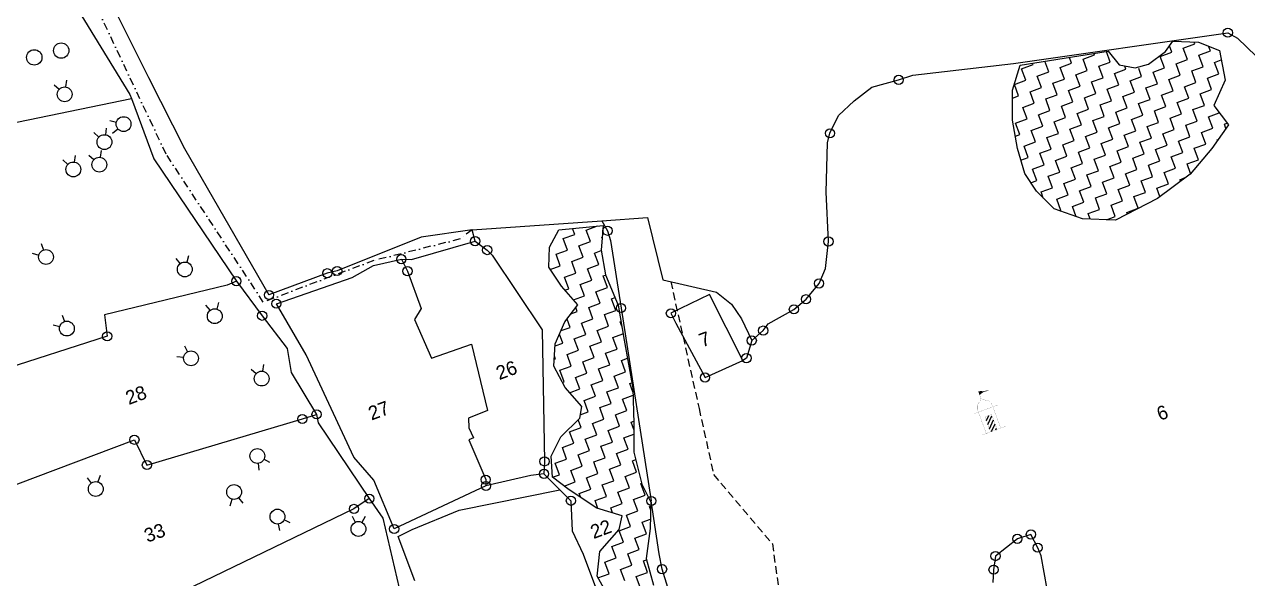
# Model space of a CAD drawing. Header units: metres. Extents: x 296202 to 299888, y 1973503 to 1977626.
# Drawn here: x 297191 to 298001, y 1974770 to 1975137 of the extents above; entities that cross this region are included whole.
import ezdxf

# ---------------------------------------------------------------- set-up
doc = ezdxf.new("R2010")
doc.units = ezdxf.units.M
doc.linetypes.add('DASHDOT', pattern=[1, 0.5, -0.25, 0, -0.25])
doc.linetypes.add('DASHED', pattern=[0.75, 0.5, -0.25])
for name, color, linetype in [('LINE_FOOTPATH', 1, 'DASHED'), ('POLY_HATCH', 12, 'Continuous'), ('POLY_PARCEL', 6, 'Continuous'), ('POLY_WATER', 4, 'Continuous'), ('TEXT_PARCEL', 7, 'Continuous'), ('V_BOUND_LINE', 7, 'Continuous'), ('V_BOUND_STREAM_LINE', 7, 'DASHDOT')]:
    doc.layers.add(name, color=color, linetype=linetype)
doc.styles.add('TEXT_MAP', font='')
doc.styles.get('TEXT_MAP').set_extended_font_data('Kruti Dev 050')

msp = doc.modelspace()

# ---------------------------------------------------------------- hatches: boundary and pattern name
at = {"linetype": 'Continuous'}
msp.add_hatch(color=256, dxfattribs=at).paths.add_polyline_path([(297825.32, 1974892.75), (297826.6, 1974893.48), (297828.17, 1974893.89), (297830.04, 1974894.67), (297825.98, 1974893.77), (297824.51, 1974894), (297822.91, 1974893.66), (297823.69, 1974891.44), (297823.95, 1974891.55)])
h = msp.add_hatch(dxfattribs=at)
h.set_pattern_fill('ANSI31', color=256, scale=16.515581, angle=20.31285, style=0)
h.set_pattern_definition([(65.31285, (297586.3214, 1974284.0398), (-1.875761, 0.862244), [])])
h.paths.add_polyline_path([(297827.27, 1974876.98), (297830.97, 1974866.98), (297835.3, 1974868.58), (297831.6, 1974878.58)])

# ---------------------------------------------------------------- linework, layer by layer
for points in [[(297218.6, 1975099.8), (297218.05, 1975095.34)], [(297210.48, 1975096.79), (297213.8, 1975093.77)], [(297247.42, 1975073.17), (297251.76, 1975072)], [(297236.9, 1975065.14), (297240.22, 1975062.11)], [(297245.02, 1975068.14), (297244.46, 1975063.68)], [(297249.26, 1975064.71), (297252.72, 1975067.58)], [(297224.42, 1975050.03), (297223.87, 1975045.57)], [(297233.49, 1975050.24), (297236.81, 1975047.21)], [(297241.61, 1975053.25), (297241.05, 1975048.78)], [(297216.3, 1975047.03), (297219.63, 1975044)], [(297201.95, 1974991.58), (297203.45, 1974987.34)], [(297196.03, 1974985.27), (297200.36, 1974984.05)], [(297299.51, 1974983.6), (297298.36, 1974979.25)], [(297291.06, 1974981.71), (297293.94, 1974978.27)], [(297319.36, 1974952.66), (297318.21, 1974948.31)], [(297215.8, 1974944.26), (297217.3, 1974940.02)], [(297310.91, 1974950.77), (297313.8, 1974947.33)], [(297209.88, 1974937.94), (297214.2, 1974936.72)], [(297296.88, 1974924.01), (297298.96, 1974920.02)], [(297291.9, 1974916.93), (297296.35, 1974916.32)], [(297349.16, 1974911.58), (297348.61, 1974907.12)], [(297341.04, 1974908.58), (297344.37, 1974905.55)], [(297346.47, 1974841.72), (297345.83, 1974846.17)], [(297353.51, 1974846.75), (297349.51, 1974848.8)], [(297240.92, 1974838.13), (297239.57, 1974833.84)], [(297232.39, 1974836.62), (297235.12, 1974833.05)], [(297327.25, 1974818.07), (297328.44, 1974822.4)], [(297335.72, 1974819.87), (297332.87, 1974823.35)], [(297359.96, 1974801.58), (297359.26, 1974806.02)], [(297366.94, 1974806.71), (297362.91, 1974808.7)], [(297407.9, 1974811.1), (297409.94, 1974807.09)], [(297416.56, 1974811.03), (297414.46, 1974807.05)]]:
    msp.add_lwpolyline(points)
at = {"linetype": 'Continuous', "const_width": 0.0826}
for points in [[(297824.54, 1974889.01), (297822.91, 1974893.66), (297824.51, 1974894), (297825.98, 1974893.77), (297830.04, 1974894.67), (297828.17, 1974893.89), (297826.6, 1974893.48), (297825.32, 1974892.75), (297823.95, 1974891.55), (297823.69, 1974891.44)], [(297822.95, 1974880.03), (297822.29, 1974881.81), (297822.29, 1974884.39), (297823.2, 1974886.36), (297824.21, 1974887.6), (297824.54, 1974889.01), (297825.76, 1974888.52), (297827.98, 1974887.88), (297829.19, 1974887.63), (297830.45, 1974886.81), (297831.59, 1974885.59), (297832.51, 1974883.57)], [(297820.29, 1974879.05), (297835.47, 1974884.67)], [(297828.17, 1974865.94), (297822.95, 1974880.03)], [(297830.97, 1974866.98), (297827.27, 1974876.98), (297831.6, 1974878.58), (297835.3, 1974868.58)], [(297837.72, 1974869.48), (297832.51, 1974883.57)], [(297825.51, 1974864.96), (297840.84, 1974870.63)]]:
    msp.add_lwpolyline(points, dxfattribs=at)
for centre, radius in [((297988.22, 1975131.25), 3.04), ((297215.19, 1975119.39), 5.09), ((297197.35, 1975114.87), 5.09), ((297770.06, 1975099.99), 3.04), ((297217.44, 1975090.46), 4.91), ((297256.5, 1975070.72), 4.91), ((297724.58, 1975064.66), 3.04), ((297243.86, 1975058.81), 4.91), ((297240.45, 1975043.91), 4.91), ((297223.26, 1975040.69), 4.91), ((297577.14, 1975000.11), 3.04), ((297489.45, 1974993.2), 3.04), ((297723.57, 1974993.03), 3.04), ((297205.09, 1974982.71), 4.91), ((297440.57, 1974981.29), 3.04), ((297497.47, 1974987.32), 3.04), ((297297.1, 1974974.5), 4.91), ((297398.07, 1974973.48), 3.04), ((297444.66, 1974973.38), 3.04), ((297331.27, 1974966.77), 3.04), ((297391.48, 1974971.99), 3.04), ((297717.35, 1974965.23), 3.04), ((297352.86, 1974957.59), 3.04), ((297357.75, 1974951.82), 3.04), ((297586.14, 1974948.93), 3.04), ((297700.68, 1974948.06), 3.04), ((297708.7, 1974954.78), 3.04), ((297316.95, 1974943.56), 4.91), ((297348.32, 1974943.85), 3.04), ((297619.19, 1974945.48), 3.04), ((297218.93, 1974935.39), 4.91), ((297680.35, 1974934.03), 3.04), ((297245.68, 1974930.25), 3.04), ((297672.76, 1974927.47), 3.04), ((297301.22, 1974915.66), 4.91), ((297669.23, 1974915.8), 3.04), ((297348, 1974902.25), 4.91), ((297641.82, 1974902.97), 3.04), ((297374.98, 1974875.51), 3.04), ((297384.39, 1974878.54), 3.04), ((297263.7, 1974861.74), 3.04), ((297345.13, 1974851.03), 4.91), ((297271.98, 1974845.02), 3.04), ((297535.44, 1974847.4), 3.04), ((297496.48, 1974835.35), 3.04), ((297535.04, 1974839.2), 3.04), ((297238.11, 1974829.15), 4.91), ((297329.75, 1974827.14), 4.91), ((297496.62, 1974831.15), 3.04), ((297419.31, 1974822.78), 3.04), ((297552.92, 1974821.37), 3.04), ((297606.19, 1974821.25), 3.04), ((297358.5, 1974810.88), 4.91), ((297409.18, 1974815.97), 3.04), ((297412.17, 1974802.71), 4.91), ((297435.79, 1974802.69), 3.04), ((297848.77, 1974796.17), 3.04), ((297857.71, 1974799.06), 3.04), ((297862.2, 1974790.3), 3.04), ((297834.23, 1974784.74), 3.04), ((297613.34, 1974776.07), 3.04), ((297832.98, 1974775.73), 3.04)]:
    msp.add_circle(centre, radius)
at = {"layer": 'LINE_FOOTPATH', "ltscale": 10}
for p, q in [((297619.06, 1974966.47), (297637.8, 1974882.53)), ((297637.8, 1974882.53), (297647.5, 1974838.68)), ((297647.5, 1974838.68), (297686.4, 1974792.9)), ((297686.4, 1974792.9), (297692.49, 1974749.2))]:
    msp.add_line(p, q, dxfattribs=at)
at = {"layer": 'POLY_HATCH'}
for p, q in [((297946.91, 1975118.78), (297951.73, 1975125.73)), ((297951.73, 1975125.73), (297968.8, 1975124.91)), ((297968.8, 1975124.91), (297982.65, 1975119.45)), ((297850.68, 1975109.75), (297908.88, 1975118.98)), ((297908.88, 1975118.98), (297916.2, 1975109.87)), ((297935.7, 1975110.44), (297946.91, 1975118.78)), ((297982.65, 1975119.45), (297986.43, 1975099.91)), ((297845.44, 1975093.28), (297850.68, 1975109.75)), ((297916.2, 1975109.87), (297926.79, 1975107.88)), ((297926.79, 1975107.88), (297935.7, 1975110.44)), ((297986.43, 1975099.91), (297978.86, 1975083.08)), ((297845.43, 1975073.33), (297845.44, 1975093.28)), ((297978.86, 1975083.08), (297988.57, 1975070.17)), ((297848.89, 1975054.67), (297845.43, 1975073.33)), ((297988.57, 1975070.17), (297977.59, 1975054.53)), ((297853.6, 1975037.94), (297848.89, 1975054.67)), ((297977.59, 1975054.53), (297963.15, 1975037.61)), ((297861.37, 1975026.29), (297853.6, 1975037.94)), ((297963.15, 1975037.61), (297941.52, 1975021.48)), ((297873.08, 1975014.62), (297861.37, 1975026.29)), ((297941.52, 1975021.48), (297913.84, 1975007.05)), ((297891.8, 1975008), (297873.08, 1975014.62)), ((297913.84, 1975007.05), (297891.8, 1975008)), ((297538.68, 1974989.15), (297545.02, 1975000.81)), ((297545.02, 1975000.81), (297574.33, 1975003.68)), ((297574.33, 1975003.68), (297572.97, 1974987.2)), ((297538.24, 1974975.94), (297538.68, 1974989.15)), ((297572.97, 1974987.2), (297575.79, 1974970.94)), ((297546.63, 1974963.34), (297538.24, 1974975.94)), ((297575.79, 1974970.94), (297584.27, 1974950.91)), ((297557.54, 1974951.14), (297546.63, 1974963.34)), ((297548.98, 1974939.71), (297557.54, 1974951.14)), ((297584.27, 1974950.91), (297588.12, 1974927.57)), ((297542.57, 1974925.36), (297548.98, 1974939.71)), ((297588.12, 1974927.57), (297593.97, 1974895.93)), ((297541.71, 1974910.4), (297542.57, 1974925.36)), ((297549.05, 1974896.34), (297541.71, 1974910.4)), ((297560.13, 1974883.67), (297549.05, 1974896.34)), ((297593.97, 1974895.93), (297594.65, 1974872.48)), ((297558.73, 1974875.96), (297560.13, 1974883.67)), ((297546.24, 1974863.62), (297558.73, 1974875.96)), ((297594.65, 1974872.48), (297594.71, 1974853.6)), ((297539.78, 1974850.84), (297546.24, 1974863.62)), ((297540.62, 1974837.04), (297539.78, 1974850.84)), ((297594.71, 1974853.6), (297599.91, 1974832.36)), ((297551.73, 1974828.64), (297540.62, 1974837.04)), ((297599.91, 1974832.36), (297605.91, 1974820.47)), ((297570.07, 1974816.53), (297551.73, 1974828.64)), ((297586.92, 1974811.31), (297570.07, 1974816.53)), ((297605.91, 1974820.47), (297605.45, 1974803)), ((297584.92, 1974802.32), (297586.92, 1974811.31)), ((297572.19, 1974787.76), (297584.92, 1974802.32)), ((297605.45, 1974803), (297602.7, 1974783.08)), ((297570.27, 1974771.34), (297572.19, 1974787.76)), ((297602.7, 1974783.08), (297607.62, 1974765.46)), ((297577.9, 1974757.92), (297570.27, 1974771.34))]:
    msp.add_line(p, q, dxfattribs=at)
at = {"layer": 'POLY_HATCH', "linetype": 'Continuous'}
for p, q in [((297951.05, 1975118.28), (297949.49, 1975122.5)), ((297958.64, 1975121.09), (297966.24, 1975123.9)), ((297966.24, 1975123.9), (297965.81, 1975125.05)), ((297976.64, 1975119.12), (297975.47, 1975122.28)), ((297884.7, 1975110.98), (297883.24, 1975114.92)), ((297892.29, 1975113.79), (297899.88, 1975116.6)), ((297895.1, 1975106.2), (297892.29, 1975113.79)), ((297899.88, 1975116.6), (297899.55, 1975117.5)), ((297910.28, 1975111.82), (297907.7, 1975118.79)), ((297943.46, 1975115.47), (297951.05, 1975118.28)), ((297946.27, 1975107.88), (297943.46, 1975115.47)), ((297953.86, 1975110.69), (297961.45, 1975113.5)), ((297961.45, 1975113.5), (297958.64, 1975121.09)), ((297969.05, 1975116.31), (297976.64, 1975119.12)), ((297971.86, 1975108.71), (297969.05, 1975116.31)), ((297979.45, 1975111.52), (297983.86, 1975113.16)), ((297851.52, 1975107.33), (297859.11, 1975110.14)), ((297854.33, 1975099.74), (297851.52, 1975107.33)), ((297859.11, 1975110.14), (297858.78, 1975111.04)), ((297861.92, 1975102.55), (297869.51, 1975105.36)), ((297869.51, 1975105.36), (297866.93, 1975112.33)), ((297877.1, 1975108.17), (297884.7, 1975110.98)), ((297879.91, 1975100.58), (297877.1, 1975108.17)), ((297887.51, 1975103.39), (297895.1, 1975106.2)), ((297902.69, 1975109.01), (297910.28, 1975111.82)), ((297905.5, 1975101.42), (297902.69, 1975109.01)), ((297913.09, 1975104.23), (297920.68, 1975107.04)), ((297920.68, 1975107.04), (297919.89, 1975109.18)), ((297931.09, 1975102.25), (297929.17, 1975107.44)), ((297938.68, 1975105.07), (297946.27, 1975107.88)), ((297941.49, 1975097.47), (297938.68, 1975105.07)), ((297956.67, 1975103.09), (297953.86, 1975110.69)), ((297964.26, 1975105.9), (297971.86, 1975108.71)), ((297967.07, 1975098.31), (297964.26, 1975105.9)), ((297982.26, 1975103.93), (297979.45, 1975111.52)), ((297846.74, 1975096.93), (297854.33, 1975099.74)), ((297849.55, 1975089.34), (297846.74, 1975096.93)), ((297864.73, 1975094.96), (297861.92, 1975102.55)), ((297872.32, 1975097.77), (297879.91, 1975100.58)), ((297875.13, 1975090.17), (297872.32, 1975097.77)), ((297890.32, 1975095.8), (297887.51, 1975103.39)), ((297897.91, 1975098.61), (297905.5, 1975101.42)), ((297900.72, 1975091.01), (297897.91, 1975098.61)), ((297915.9, 1975096.63), (297913.09, 1975104.23)), ((297923.49, 1975099.44), (297931.09, 1975102.25)), ((297926.3, 1975091.85), (297923.49, 1975099.44)), ((297933.9, 1975094.66), (297941.49, 1975097.47)), ((297949.08, 1975100.28), (297956.67, 1975103.09)), ((297951.89, 1975092.69), (297949.08, 1975100.28)), ((297959.48, 1975095.5), (297967.07, 1975098.31)), ((297974.67, 1975101.12), (297982.26, 1975103.93)), ((297977.48, 1975093.53), (297974.67, 1975101.12)), ((297845.44, 1975087.82), (297849.55, 1975089.34)), ((297857.14, 1975092.15), (297864.73, 1975094.96)), ((297859.95, 1975084.55), (297857.14, 1975092.15)), ((297867.54, 1975087.36), (297875.13, 1975090.17)), ((297882.72, 1975092.99), (297890.32, 1975095.8)), ((297885.53, 1975085.39), (297882.72, 1975092.99)), ((297893.13, 1975088.2), (297900.72, 1975091.01)), ((297908.31, 1975093.82), (297915.9, 1975096.63)), ((297911.12, 1975086.23), (297908.31, 1975093.82)), ((297918.71, 1975089.04), (297926.3, 1975091.85)), ((297921.52, 1975081.45), (297918.71, 1975089.04)), ((297936.71, 1975087.07), (297933.9, 1975094.66)), ((297944.3, 1975089.88), (297951.89, 1975092.69)), ((297947.11, 1975082.29), (297944.3, 1975089.88)), ((297962.29, 1975087.91), (297959.48, 1975095.5)), ((297969.88, 1975090.72), (297977.48, 1975093.53)), ((297972.69, 1975083.13), (297969.88, 1975090.72)), ((297852.36, 1975081.74), (297859.95, 1975084.55)), ((297855.17, 1975074.15), (297852.36, 1975081.74)), ((297870.35, 1975079.77), (297867.54, 1975087.36)), ((297877.94, 1975082.58), (297885.53, 1975085.39)), ((297880.75, 1975074.99), (297877.94, 1975082.58)), ((297895.94, 1975080.61), (297893.13, 1975088.2)), ((297903.53, 1975083.42), (297911.12, 1975086.23)), ((297906.34, 1975075.83), (297903.53, 1975083.42)), ((297913.93, 1975078.64), (297921.52, 1975081.45)), ((297929.11, 1975084.26), (297936.71, 1975087.07)), ((297931.92, 1975076.67), (297929.11, 1975084.26)), ((297939.52, 1975079.48), (297947.11, 1975082.29)), ((297954.7, 1975085.1), (297962.29, 1975087.91)), ((297957.51, 1975077.51), (297954.7, 1975085.1)), ((297965.1, 1975080.32), (297972.69, 1975083.13)), ((297847.58, 1975071.34), (297855.17, 1975074.15)), ((297862.76, 1975076.96), (297870.35, 1975079.77)), ((297865.57, 1975069.37), (297862.76, 1975076.96)), ((297873.16, 1975072.18), (297880.75, 1975074.99)), ((297888.34, 1975077.8), (297895.94, 1975080.61)), ((297891.16, 1975070.21), (297888.34, 1975077.8)), ((297898.75, 1975073.02), (297906.34, 1975075.83)), ((297901.56, 1975065.43), (297898.75, 1975073.02)), ((297916.74, 1975071.05), (297913.93, 1975078.64)), ((297924.33, 1975073.86), (297931.92, 1975076.67)), ((297927.14, 1975066.27), (297924.33, 1975073.86)), ((297942.33, 1975071.89), (297939.52, 1975079.48)), ((297949.92, 1975074.7), (297957.51, 1975077.51)), ((297952.73, 1975067.11), (297949.92, 1975074.7)), ((297960.32, 1975069.92), (297967.91, 1975072.73)), ((297967.91, 1975072.73), (297965.1, 1975080.32)), ((297975.5, 1975075.54), (297982.56, 1975078.15)), ((297978.31, 1975067.94), (297975.5, 1975075.54)), ((297850.39, 1975063.75), (297847.58, 1975071.34)), ((297857.98, 1975066.56), (297865.57, 1975069.37)), ((297860.79, 1975058.97), (297857.98, 1975066.56)), ((297868.38, 1975061.78), (297875.97, 1975064.59)), ((297875.97, 1975064.59), (297873.16, 1975072.18)), ((297883.56, 1975067.4), (297891.16, 1975070.21)), ((297886.37, 1975059.81), (297883.56, 1975067.4)), ((297893.97, 1975062.62), (297901.56, 1975065.43)), ((297909.15, 1975068.24), (297916.74, 1975071.05)), ((297911.96, 1975060.65), (297909.15, 1975068.24)), ((297919.55, 1975063.46), (297927.14, 1975066.27)), ((297934.74, 1975069.08), (297942.33, 1975071.89)), ((297937.55, 1975061.49), (297934.74, 1975069.08)), ((297945.14, 1975064.3), (297952.73, 1975067.11)), ((297963.13, 1975062.32), (297960.32, 1975069.92)), ((297970.72, 1975065.13), (297978.31, 1975067.94)), ((297973.53, 1975057.54), (297970.72, 1975065.13)), ((297985.91, 1975070.75), (297987.64, 1975071.4)), ((297986.97, 1975067.89), (297985.91, 1975070.75)), ((297847.41, 1975062.65), (297850.39, 1975063.75)), ((297853.2, 1975056.16), (297860.79, 1975058.97)), ((297871.19, 1975054.19), (297868.38, 1975061.78)), ((297878.78, 1975057), (297886.37, 1975059.81)), ((297881.59, 1975049.41), (297878.78, 1975057)), ((297896.78, 1975055.03), (297893.97, 1975062.62)), ((297904.37, 1975057.84), (297911.96, 1975060.65)), ((297907.18, 1975050.24), (297904.37, 1975057.84)), ((297922.36, 1975055.86), (297919.55, 1975063.46)), ((297929.95, 1975058.67), (297937.55, 1975061.49)), ((297932.76, 1975051.08), (297929.95, 1975058.67)), ((297940.36, 1975053.89), (297947.95, 1975056.7)), ((297947.95, 1975056.7), (297945.14, 1975064.3)), ((297955.54, 1975059.51), (297963.13, 1975062.32)), ((297958.35, 1975051.92), (297955.54, 1975059.51)), ((297965.94, 1975054.73), (297973.53, 1975057.54)), ((297981.13, 1975060.35), (297981.87, 1975060.63)), ((297981.32, 1975059.84), (297981.13, 1975060.35)), ((297851.12, 1975046.76), (297856.01, 1975048.57)), ((297856.01, 1975048.57), (297853.2, 1975056.16)), ((297863.6, 1975051.38), (297871.19, 1975054.19)), ((297866.41, 1975043.78), (297863.6, 1975051.38)), ((297874, 1975046.6), (297881.59, 1975049.41)), ((297889.18, 1975052.22), (297896.78, 1975055.03)), ((297891.99, 1975044.62), (297889.18, 1975052.22)), ((297899.59, 1975047.43), (297907.18, 1975050.24)), ((297914.77, 1975053.05), (297922.36, 1975055.86)), ((297917.58, 1975045.46), (297914.77, 1975053.05)), ((297925.17, 1975048.27), (297932.76, 1975051.08)), ((297943.17, 1975046.3), (297940.36, 1975053.89)), ((297950.76, 1975049.11), (297958.35, 1975051.92)), ((297953.57, 1975041.52), (297950.76, 1975049.11)), ((297968.75, 1975047.14), (297965.94, 1975054.73)), ((297858.82, 1975040.97), (297866.41, 1975043.78)), ((297861.63, 1975033.38), (297858.82, 1975040.97)), ((297876.81, 1975039), (297874, 1975046.6)), ((297884.4, 1975041.81), (297891.99, 1975044.62)), ((297887.21, 1975034.22), (297884.4, 1975041.81)), ((297902.4, 1975039.84), (297899.59, 1975047.43)), ((297909.99, 1975042.65), (297917.58, 1975045.46)), ((297912.8, 1975035.06), (297909.99, 1975042.65)), ((297920.39, 1975037.87), (297927.98, 1975040.68)), ((297927.98, 1975040.68), (297925.17, 1975048.27)), ((297935.57, 1975043.49), (297943.17, 1975046.3)), ((297938.38, 1975035.9), (297935.57, 1975043.49)), ((297945.98, 1975038.71), (297953.57, 1975041.52)), ((297961.16, 1975044.33), (297968.75, 1975047.14)), ((297963.5, 1975038.02), (297961.16, 1975044.33)), ((297857.63, 1975031.9), (297861.63, 1975033.38)), ((297869.22, 1975036.19), (297876.81, 1975039)), ((297872.03, 1975028.6), (297869.22, 1975036.19)), ((297879.62, 1975031.41), (297887.21, 1975034.22)), ((297894.8, 1975037.03), (297902.4, 1975039.84)), ((297897.61, 1975029.44), (297894.8, 1975037.03)), ((297905.21, 1975032.25), (297912.8, 1975035.06)), ((297908.02, 1975024.66), (297905.21, 1975032.25)), ((297923.2, 1975030.28), (297920.39, 1975037.87)), ((297930.79, 1975033.09), (297938.38, 1975035.9)), ((297933.6, 1975025.5), (297930.79, 1975033.09)), ((297948.79, 1975031.12), (297945.98, 1975038.71)), ((297956.38, 1975033.93), (297960.02, 1975035.27)), ((297956.77, 1975032.86), (297956.38, 1975033.93)), ((297864.44, 1975025.79), (297872.03, 1975028.6)), ((297865.94, 1975021.74), (297864.44, 1975025.79)), ((297882.43, 1975023.82), (297879.62, 1975031.41)), ((297890.02, 1975026.63), (297897.61, 1975029.44)), ((297892.83, 1975019.04), (297890.02, 1975026.63)), ((297900.42, 1975021.85), (297908.02, 1975024.66)), ((297915.61, 1975027.47), (297923.2, 1975030.28)), ((297918.42, 1975019.88), (297915.61, 1975027.47)), ((297926.01, 1975022.69), (297933.6, 1975025.5)), ((297941.19, 1975028.31), (297948.79, 1975031.12)), ((297943.25, 1975022.77), (297941.19, 1975028.31)), ((297874.84, 1975021.01), (297882.43, 1975023.82)), ((297877.65, 1975013.42), (297874.84, 1975021.01)), ((297885.24, 1975016.23), (297892.83, 1975019.04)), ((297887.76, 1975009.43), (297885.24, 1975016.23)), ((297903.24, 1975014.26), (297900.42, 1975021.85)), ((297910.83, 1975017.07), (297918.42, 1975019.88)), ((297913.64, 1975009.47), (297910.83, 1975017.07)), ((297928.82, 1975015.1), (297926.01, 1975022.69)), ((297877.08, 1975013.21), (297877.65, 1975013.42)), ((297895.64, 1975011.45), (297903.24, 1975014.26)), ((297897, 1975007.78), (297895.64, 1975011.45)), ((297907.79, 1975007.31), (297913.64, 1975009.47)), ((297921.23, 1975012.28), (297928.82, 1975015.1)), ((297921.66, 1975011.12), (297921.23, 1975012.28)), ((297555.44, 1974997.73), (297553.97, 1975001.69)), ((297563.03, 1975000.54), (297570.49, 1975003.3)), ((297565.84, 1974992.95), (297563.03, 1975000.54)), ((297547.84, 1974994.92), (297555.44, 1974997.73)), ((297550.65, 1974987.33), (297547.84, 1974994.92)), ((297558.25, 1974990.14), (297565.84, 1974992.95)), ((297573.43, 1974995.76), (297573.69, 1974995.85)), ((297573.63, 1974995.21), (297573.43, 1974995.76)), ((297543.06, 1974984.52), (297550.65, 1974987.33)), ((297545.87, 1974976.93), (297543.06, 1974984.52)), ((297561.06, 1974982.55), (297558.25, 1974990.14)), ((297568.65, 1974985.36), (297573.01, 1974986.97)), ((297571.46, 1974977.76), (297568.65, 1974985.36)), ((297539.22, 1974974.46), (297545.87, 1974976.93)), ((297553.46, 1974979.74), (297561.06, 1974982.55)), ((297556.27, 1974972.14), (297553.46, 1974979.74)), ((297563.87, 1974974.95), (297571.46, 1974977.76)), ((297548.68, 1974969.33), (297556.27, 1974972.14)), ((297551.49, 1974961.74), (297548.68, 1974969.33)), ((297559.08, 1974964.55), (297566.68, 1974967.36)), ((297566.68, 1974967.36), (297563.87, 1974974.95)), ((297574.27, 1974970.17), (297575.87, 1974970.76)), ((297577.08, 1974962.58), (297574.27, 1974970.17)), ((297548.91, 1974960.79), (297551.49, 1974961.74)), ((297561.89, 1974956.96), (297559.08, 1974964.55)), ((297569.49, 1974959.77), (297577.08, 1974962.58)), ((297572.3, 1974952.18), (297569.49, 1974959.77)), ((297554.71, 1974954.3), (297561.89, 1974956.96)), ((297564.7, 1974949.37), (297572.3, 1974952.18)), ((297579.89, 1974954.99), (297582.19, 1974955.84)), ((297582.7, 1974947.4), (297579.89, 1974954.99)), ((297552.96, 1974945.02), (297557.11, 1974946.56)), ((297557.11, 1974946.56), (297556.12, 1974949.24)), ((297567.52, 1974941.78), (297564.7, 1974949.37)), ((297575.11, 1974944.59), (297582.7, 1974947.4)), ((297577.92, 1974937), (297575.11, 1974944.59)), ((297546.42, 1974933.97), (297552.33, 1974936.16)), ((297552.33, 1974936.16), (297550.34, 1974941.53)), ((297559.92, 1974938.97), (297567.52, 1974941.78)), ((297562.73, 1974931.37), (297559.92, 1974938.97)), ((297570.33, 1974934.18), (297577.92, 1974937)), ((297585.51, 1974939.81), (297586.07, 1974940.01)), ((297586.58, 1974936.92), (297585.51, 1974939.81)), ((297547.55, 1974925.75), (297545.37, 1974931.63)), ((297555.14, 1974928.56), (297562.73, 1974931.37)), ((297557.95, 1974920.97), (297555.14, 1974928.56)), ((297573.14, 1974926.59), (297570.33, 1974934.18)), ((297580.73, 1974929.4), (297587.41, 1974931.88)), ((297583.54, 1974921.81), (297580.73, 1974929.4)), ((297542.49, 1974923.88), (297547.55, 1974925.75)), ((297550.36, 1974918.16), (297557.95, 1974920.97)), ((297565.54, 1974923.78), (297573.14, 1974926.59)), ((297568.35, 1974916.19), (297565.54, 1974923.78)), ((297575.95, 1974919), (297583.54, 1974921.81)), ((297578.76, 1974911.41), (297575.95, 1974919)), ((297541.98, 1974915.06), (297542.77, 1974915.35)), ((297542.77, 1974915.35), (297542.1, 1974917.15)), ((297545.58, 1974907.76), (297553.17, 1974910.57)), ((297553.17, 1974910.57), (297550.36, 1974918.16)), ((297560.76, 1974913.38), (297568.35, 1974916.19)), ((297563.57, 1974905.79), (297560.76, 1974913.38)), ((297571.16, 1974908.6), (297578.76, 1974911.41)), ((297586.35, 1974914.22), (297590.31, 1974915.69)), ((297589.16, 1974906.63), (297586.35, 1974914.22)), ((297548.39, 1974900.17), (297545.58, 1974907.76)), ((297555.98, 1974902.98), (297563.57, 1974905.79)), ((297558.79, 1974895.39), (297555.98, 1974902.98)), ((297573.97, 1974901.01), (297571.16, 1974908.6)), ((297581.57, 1974903.82), (297589.16, 1974906.63)), ((297584.38, 1974896.23), (297581.57, 1974903.82)), ((297547.27, 1974899.75), (297548.39, 1974900.17)), ((297552.06, 1974892.9), (297558.79, 1974895.39)), ((297566.38, 1974898.2), (297573.97, 1974901.01)), ((297569.19, 1974890.61), (297566.38, 1974898.2)), ((297576.78, 1974893.42), (297584.38, 1974896.23)), ((297591.97, 1974899.04), (297593.3, 1974899.53)), ((297594.04, 1974893.44), (297591.97, 1974899.04)), ((297561.6, 1974887.79), (297569.19, 1974890.61)), ((297564.41, 1974880.2), (297561.6, 1974887.79)), ((297579.6, 1974885.82), (297576.78, 1974893.42)), ((297587.19, 1974888.63), (297594.11, 1974891.19)), ((297590, 1974881.04), (297587.19, 1974888.63)), ((297559.14, 1974878.25), (297564.41, 1974880.2)), ((297572, 1974883.01), (297579.6, 1974885.82)), ((297574.81, 1974875.42), (297572, 1974883.01)), ((297582.41, 1974878.23), (297590, 1974881.04)), ((297585.22, 1974870.64), (297582.41, 1974878.23)), ((297559.63, 1974869.8), (297557.72, 1974874.96)), ((297567.22, 1974872.61), (297574.81, 1974875.42)), ((297570.03, 1974865.02), (297567.22, 1974872.61)), ((297577.62, 1974867.83), (297585.22, 1974870.64)), ((297592.81, 1974873.45), (297594.6, 1974874.11)), ((297594.66, 1974868.43), (297592.81, 1974873.45)), ((297552.04, 1974866.99), (297559.63, 1974869.8)), ((297554.85, 1974859.4), (297552.04, 1974866.99)), ((297562.44, 1974862.21), (297570.03, 1974865.02)), ((297565.25, 1974854.62), (297562.44, 1974862.21)), ((297580.43, 1974860.24), (297577.62, 1974867.83)), ((297588.03, 1974863.05), (297594.67, 1974865.51)), ((297590.84, 1974855.46), (297588.03, 1974863.05)), ((297547.26, 1974856.59), (297554.85, 1974859.4)), ((297550.07, 1974849), (297547.26, 1974856.59)), ((297557.66, 1974851.81), (297565.25, 1974854.62)), ((297572.84, 1974857.43), (297580.43, 1974860.24)), ((297575.65, 1974849.84), (297572.84, 1974857.43)), ((297583.24, 1974852.65), (297590.84, 1974855.46)), ((297542.47, 1974846.19), (297550.07, 1974849)), ((297545.28, 1974838.59), (297542.47, 1974846.19)), ((297560.47, 1974844.21), (297557.66, 1974851.81)), ((297568.06, 1974847.03), (297575.65, 1974849.84)), ((297570.87, 1974839.43), (297568.06, 1974847.03)), ((297586.05, 1974845.05), (297583.24, 1974852.65)), ((297593.65, 1974847.86), (297595.91, 1974848.7)), ((297596.46, 1974840.27), (297593.65, 1974847.86)), ((297540.78, 1974836.93), (297545.28, 1974838.59)), ((297552.88, 1974841.4), (297560.47, 1974844.21)), ((297555.69, 1974833.81), (297552.88, 1974841.4)), ((297563.28, 1974836.62), (297570.87, 1974839.43)), ((297578.46, 1974842.24), (297586.05, 1974845.05)), ((297581.27, 1974834.65), (297578.46, 1974842.24)), ((297588.86, 1974837.46), (297596.46, 1974840.27)), ((297548.44, 1974831.13), (297555.69, 1974833.81)), ((297566.09, 1974829.03), (297563.28, 1974836.62)), ((297573.68, 1974831.84), (297581.27, 1974834.65)), ((297576.49, 1974824.25), (297573.68, 1974831.84)), ((297584.08, 1974827.06), (297591.67, 1974829.87)), ((297591.67, 1974829.87), (297588.86, 1974837.46)), ((297599.27, 1974832.68), (297599.79, 1974832.87)), ((297602.08, 1974825.09), (297599.27, 1974832.68)), ((297558.5, 1974826.22), (297566.09, 1974829.03)), ((297559.5, 1974823.5), (297558.5, 1974826.22)), ((297568.9, 1974821.44), (297576.49, 1974824.25)), ((297570.8, 1974816.3), (297568.9, 1974821.44)), ((297586.89, 1974819.47), (297584.08, 1974827.06)), ((297594.49, 1974822.28), (297602.08, 1974825.09)), ((297597.3, 1974814.69), (297594.49, 1974822.28)), ((297579.3, 1974816.66), (297586.89, 1974819.47)), ((297580.55, 1974813.28), (297579.3, 1974816.66)), ((297589.7, 1974811.88), (297597.3, 1974814.69)), ((297604.89, 1974817.5), (297605.84, 1974817.85)), ((297605.77, 1974815.11), (297604.89, 1974817.5)), ((297592.51, 1974804.28), (297589.7, 1974811.88)), ((297600.11, 1974807.09), (297605.61, 1974809.13)), ((297602.92, 1974799.5), (297600.11, 1974807.09)), ((297584.92, 1974801.47), (297592.51, 1974804.28)), ((297587.73, 1974793.88), (297584.92, 1974801.47)), ((297595.32, 1974796.69), (297602.92, 1974799.5)), ((297580.14, 1974791.07), (297587.73, 1974793.88)), ((297582.95, 1974783.48), (297580.14, 1974791.07)), ((297590.54, 1974786.29), (297598.13, 1974789.1)), ((297598.13, 1974789.1), (297595.32, 1974796.69)), ((297575.36, 1974780.67), (297582.95, 1974783.48)), ((297593.35, 1974778.7), (297590.54, 1974786.29)), ((297600.94, 1974781.51), (297602.93, 1974782.24)), ((297603.75, 1974773.92), (297600.94, 1974781.51)), ((297570.83, 1974770.36), (297578.17, 1974773.08)), ((297578.17, 1974773.08), (297575.36, 1974780.67)), ((297585.76, 1974775.89), (297593.35, 1974778.7)), ((297588.57, 1974768.3), (297585.76, 1974775.89)), ((297596.16, 1974771.11), (297603.75, 1974773.92)), ((297598.97, 1974763.51), (297596.16, 1974771.11))]:
    msp.add_line(p, q, dxfattribs=at)
at = {"layer": 'POLY_PARCEL'}
for p, q in [((297081.87, 1975050.47), (297261.77, 1975087.69)), ((297573.38, 1975006.78), (297577.14, 1975000.11)), ((297577.14, 1975000.11), (297579.17, 1974993.59)), ((297489.45, 1974993.2), (297497.47, 1974987.32)), ((297579.17, 1974993.59), (297586.14, 1974948.93)), ((297497.47, 1974987.32), (297500.74, 1974983.96)), ((297500.74, 1974983.96), (297533.85, 1974934.54)), ((297440.57, 1974981.29), (297444.66, 1974973.38)), ((297444.66, 1974973.38), (297453.79, 1974948.71)), ((297325.23, 1974964.04), (297243.93, 1974944.36)), ((297331.27, 1974966.77), (297325.23, 1974964.04)), ((297644.86, 1974957.85), (297619.19, 1974945.48)), ((297666.79, 1974914.13), (297644.86, 1974957.85)), ((297243.93, 1974944.36), (297245.68, 1974930.25)), ((297453.79, 1974948.71), (297449.22, 1974941.37)), ((297586.14, 1974948.93), (297606.19, 1974821.25)), ((297619.19, 1974945.48), (297622.42, 1974938.83)), ((297449.22, 1974941.37), (297460.49, 1974915.84)), ((297622.42, 1974938.83), (297641.82, 1974902.97)), ((297245.68, 1974930.25), (297132.24, 1974893.83)), ((297533.85, 1974934.54), (297535.44, 1974847.4)), ((297672.76, 1974927.47), (297669.23, 1974915.8)), ((297460.49, 1974915.84), (297486.96, 1974925.1)), ((297486.96, 1974925.1), (297497.75, 1974881.18)), ((297641.82, 1974902.97), (297666.79, 1974914.13)), ((297669.23, 1974915.8), (297666.79, 1974914.13)), ((297374.98, 1974875.51), (297384.39, 1974878.54)), ((297497.75, 1974881.18), (297485.1, 1974875.95)), ((297271.98, 1974845.02), (297374.98, 1974875.51)), ((297485.1, 1974875.95), (297485.25, 1974869.63)), ((297485.25, 1974869.63), (297488.44, 1974862.98)), ((297488.44, 1974862.98), (297485.3, 1974861.63)), ((297144.28, 1974816.76), (297263.7, 1974861.74)), ((297263.7, 1974861.74), (297271.98, 1974845.02)), ((297485.3, 1974861.63), (297496.48, 1974835.35)), ((297535.44, 1974847.4), (297535.04, 1974839.2)), ((297496.48, 1974835.35), (297496.62, 1974831.15)), ((297419.31, 1974822.78), (297409.18, 1974815.97)), ((297545.62, 1974828.61), (297552.92, 1974821.37)), ((297552.92, 1974821.37), (297553.8, 1974801.42)), ((297409.18, 1974815.97), (297296.29, 1974761.51)), ((297611.47, 1974786.29), (297606.19, 1974821.25)), ((297553.8, 1974801.42), (297561, 1974786.1)), ((297857.71, 1974799.06), (297848.77, 1974796.17)), ((297862.2, 1974790.3), (297857.71, 1974799.06)), ((297848.77, 1974796.17), (297834.23, 1974784.74)), ((297864.61, 1974784.94), (297862.2, 1974790.3)), ((297561, 1974786.1), (297578.15, 1974740.81)), ((297613.34, 1974776.07), (297611.47, 1974786.29)), ((297834.23, 1974784.74), (297832.98, 1974775.73)), ((297883.75, 1974675.76), (297864.61, 1974784.94)), ((297646.27, 1974671.58), (297613.34, 1974776.07)), ((297832.98, 1974775.73), (297832.39, 1974767.18))]:
    msp.add_line(p, q, dxfattribs=at)
at = {"layer": 'POLY_WATER'}
for p, q in [((297202.73, 1975242.35), (297272.94, 1975101.5)), ((297226.35, 1975146.11), (297260.77, 1975090.41)), ((297272.94, 1975101.5), (297296.99, 1975054.55)), ((297260.77, 1975090.41), (297261.77, 1975087.69)), ((297261.77, 1975087.69), (297276.55, 1975047.76)), ((297296.99, 1975054.55), (297352.86, 1974957.59)), ((297276.55, 1975047.76), (297331.27, 1974966.77)), ((297487.58, 1975000.83), (297453.72, 1974995.9)), ((297489.45, 1974993.2), (297487.58, 1975000.83)), ((297453.72, 1974995.9), (297398.07, 1974973.48)), ((297447.28, 1974981.16), (297489.45, 1974993.2)), ((297407.93, 1974969.21), (297422.15, 1974977.08)), ((297422.15, 1974977.08), (297440.57, 1974981.29)), ((297440.57, 1974981.29), (297447.28, 1974981.16)), ((297391.48, 1974971.99), (297352.86, 1974957.59)), ((297357.75, 1974951.82), (297407.93, 1974969.21)), ((297398.07, 1974973.48), (297391.48, 1974971.99)), ((297331.27, 1974966.77), (297348.32, 1974943.85)), ((297377.41, 1974917.98), (297357.75, 1974951.82)), ((297348.32, 1974943.85), (297364.9, 1974922.19)), ((297364.9, 1974922.19), (297367.47, 1974906.26)), ((297409.12, 1974850.33), (297377.41, 1974917.98)), ((297367.47, 1974906.26), (297384.39, 1974878.54)), ((297384.39, 1974878.54), (297385.49, 1974873)), ((297385.49, 1974873), (297419.31, 1974822.78)), ((297422.39, 1974835.05), (297409.12, 1974850.33)), ((297526.39, 1974838.13), (297496.62, 1974831.15)), ((297535.04, 1974839.2), (297526.39, 1974838.13)), ((297545.62, 1974828.61), (297535.04, 1974839.2)), ((297435.79, 1974802.69), (297422.39, 1974835.05)), ((297496.62, 1974831.15), (297435.79, 1974802.69)), ((297419.31, 1974822.78), (297428.41, 1974809.75)), ((297478.8, 1974815.05), (297545.62, 1974828.61)), ((297447.8, 1974802.39), (297478.8, 1974815.05)), ((297428.41, 1974809.75), (297440.61, 1974756.93)), ((297438.56, 1974797.78), (297447.8, 1974802.39)), ((297449.47, 1974768.31), (297438.56, 1974797.78))]:
    msp.add_line(p, q, dxfattribs=at)
at = {"layer": 'V_BOUND_LINE'}
for p, q in [((297846.11, 1975110.89), (297988.22, 1975131.25)), ((297988.22, 1975131.25), (297994.58, 1975127.6)), ((297994.58, 1975127.6), (298093.62, 1975031.76)), ((297779.39, 1975103.19), (297846.11, 1975110.89)), ((297752.33, 1975095.18), (297770.06, 1975099.99)), ((297770.06, 1975099.99), (297779.39, 1975103.19)), ((297740.67, 1975086.11), (297752.33, 1975095.18)), ((297730.21, 1975076.49), (297740.67, 1975086.11)), ((297724.58, 1975064.66), (297730.21, 1975076.49)), ((297722.94, 1975058.3), (297724.58, 1975064.66)), ((297721.99, 1975025.7), (297722.94, 1975058.3)), ((297723.57, 1974993.03), (297721.99, 1975025.7)), ((297573.38, 1975006.78), (297603.59, 1975008.87)), ((297603.59, 1975008.87), (297613.84, 1974967.66)), ((297487.58, 1975000.83), (297573.38, 1975006.78)), ((297721.7, 1974975.09), (297723.57, 1974993.03)), ((297613.84, 1974967.66), (297649.37, 1974959.56)), ((297717.35, 1974965.23), (297721.7, 1974975.09)), ((297649.37, 1974959.56), (297659.36, 1974951.51)), ((297708.7, 1974954.78), (297717.35, 1974965.23)), ((297659.36, 1974951.51), (297665.99, 1974941.71)), ((297700.68, 1974948.06), (297708.7, 1974954.78)), ((297683.69, 1974938.52), (297700.68, 1974948.06)), ((297665.99, 1974941.71), (297672.76, 1974927.47)), ((297680.35, 1974934.03), (297683.69, 1974938.52)), ((297672.76, 1974927.47), (297680.35, 1974934.03))]:
    msp.add_line(p, q, dxfattribs=at)
at = {"layer": 'V_BOUND_STREAM_LINE', "ltscale": 10}
for p, q in [((297284.64, 1975050.91), (297239.58, 1975146.33)), ((297349.12, 1974952.94), (297284.64, 1975050.91)), ((297487.58, 1975000.83), (297479.57, 1974994.7)), ((297479.57, 1974994.7), (297422.29, 1974980.41)), ((297422.29, 1974980.41), (297349.12, 1974952.94))]:
    msp.add_line(p, q, dxfattribs=at)

# ---------------------------------------------------------------- texts
at = {"layer": 'TEXT_PARCEL', "style": 'TEXT_MAP'}
for s, height, p in [('7', 9.18, (297639.93, 1974922.82)), ('26', 9.179, (297505.44, 1974901.19)), ('28', 9.179, (297259.93, 1974884.71)), ('27', 9.179, (297420.81, 1974874.44)), ('6', 9.18, (297943.19, 1974874.19)), ('33', 9.179, (297272.29, 1974793.53)), ('22', 9.179, (297567.96, 1974795.96))]:
    msp.add_text(s, height=height, rotation=20.31285, dxfattribs=at).set_placement(p)

doc.saveas('drawing.dxf')
